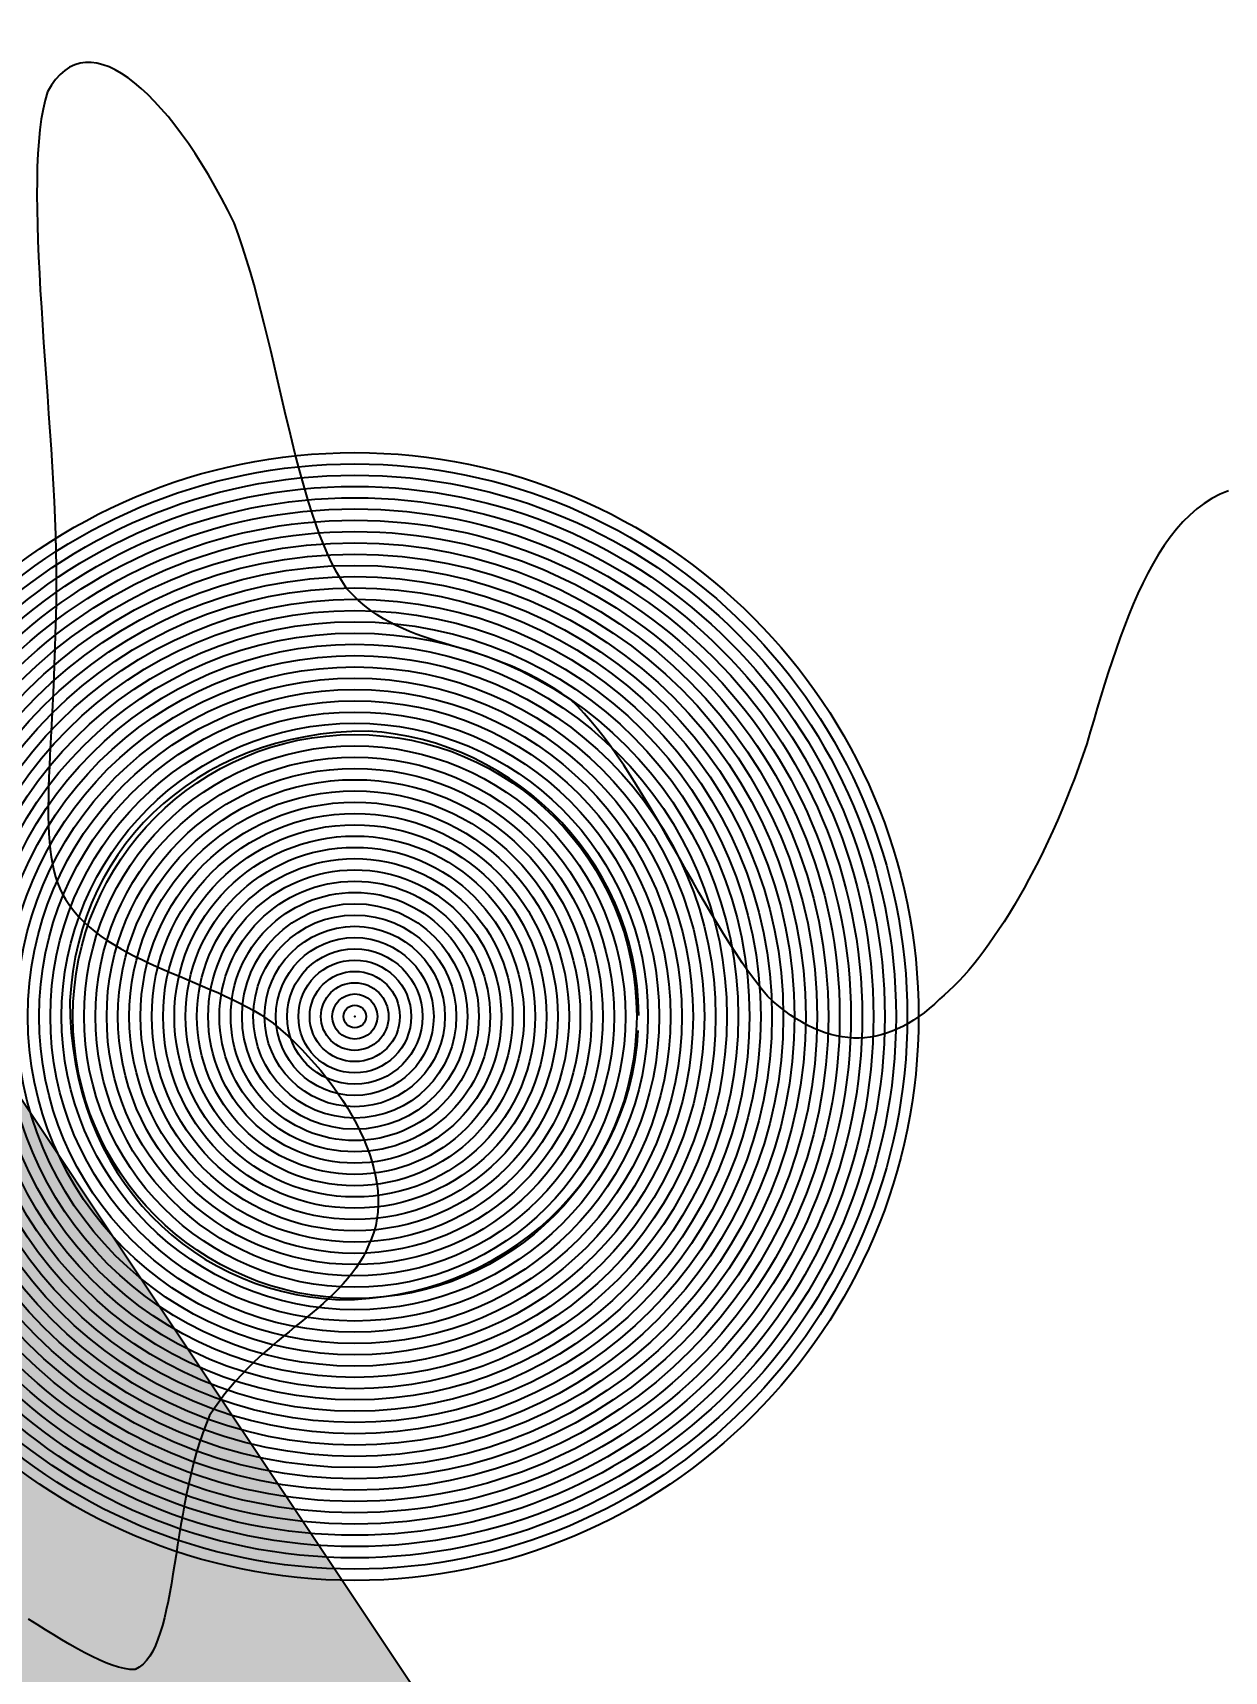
# Model space of a CAD drawing. Header units: metres. Extents: x 3 to 509016, y 4 to 6969473.
# Drawn here: x 507863.424 to 507863.952, y 6967227.756 to 6967228.482 of the extents above; entities that cross this region are included whole.
import ezdxf

# ---------------------------------------------------------------- set-up
doc = ezdxf.new("R2010")
doc.units = ezdxf.units.M
for name, color, linetype in [('C_TEXT_DIMS', 1, 'Continuous'), ('EWS_BATTER TOE', 252, 'Continuous'), ('HATCH_LANDSCAPE', 1, 'Continuous'), ('HATCH_PAVEMENT_CARPARK', 254, 'Continuous'), ('mga2020VEG_TREE', 252, 'Continuous'), ('XREF', 7, 'Continuous')]:
    doc.layers.add(name, color=color, linetype=linetype)
doc.styles.add('ISOCP', font='isocp.shx')
doc.dimstyles.new('ISOCP', dxfattribs={"dimtxt": 2.5, "dimasz": 3, "dimexe": 1.5, "dimexo": 5, "dimgap": 1.5, "dimtad": 1, "dimzin": 0, "dimdsep": 46, "dimtxsty": 'ISOCP', "dimcen": 1, "dimclrd": 256, "dimclre": 256, "dimclrt": 7, "dimadec": 0, "dimazin": 0, "dimtfac": 1, "dimtmove": 0, "dimatfit": 2, "dimfxl": 1, "dimtfill": 1, "dimtolj": 1, "dimtzin": 0, "dimlwd": -1, "dimlwe": -1, "dimarcsym": 0})

# ---------------------------------------------------------------- blocks, each defined once
blk = doc.blocks.new('XD_HATCH')
at = {"layer": 'HATCH_LANDSCAPE', "ltscale": 0.5}
h = blk.add_hatch(dxfattribs=at)
h.set_pattern_fill('GRASS', color=256, scale=0.05)
h.set_pattern_definition([(212.013854887, (0, 0), (-0.28538859865, -1.2375190291), [0.238125, -1.557926224]), (167.013854887, (0, 0), (-0.28538859868, -1.23751902925), [0.238125, -1.031875]), (257.013854887, (0, 0), (1.23751902925, -0.28538859868), [0.238125, -1.031875])])
edge = h.paths.add_edge_path()
edge.add_line((507834.6194, 6967286.60029), (507833.77448, 6967278.37658))
edge.add_line((507833.77448, 6967278.37658), (507834.4563, 6967266.57322))
edge.add_arc((507833.4405, 6967266.38823), 1.0325, -56.82691, 10.3208, ccw=False)
edge.add_line((507834.00546, 6967265.524), (507833.70273, 6967265.3348))
edge.add_line((507833.70273, 6967265.3348), (507831.85947, 6967265.88136))
edge.add_arc((507790.57731, 6967261.19654), 41.54714, 6.4744, 11.729958)
edge.add_arc((507652.92658, 6967269.56963), 178.33024, 0.0235882, 2.7176986)
edge.add_arc((507863.89425, 6967277.58849), 32.84091, 156.381778, 179.238156, ccw=False)
edge.add_line((507833.80425, 6967290.74589), (507834.868, 6967290.30366))
edge.add_line((507834.868, 6967290.30366), (507834.6194, 6967286.60029))
edge = h.paths.add_edge_path()
edge.add_line((507840.37583, 6967264.20314), (507839.01107, 6967268.62163))
edge.add_line((507839.01107, 6967268.62163), (507838.94853, 6967268.96335))
edge.add_line((507838.94853, 6967268.96335), (507838.9635, 6967269.46314))
edge.add_line((507838.9635, 6967269.46314), (507838.79861, 6967271.47071))
edge.add_line((507838.79861, 6967271.47071), (507838.54257, 6967271.98064))
edge.add_line((507838.54257, 6967271.98064), (507838.32765, 6967272.48903))
edge.add_line((507838.32765, 6967272.48903), (507838.18119, 6967272.99486))
edge.add_line((507838.18119, 6967272.99486), (507838.05335, 6967273.5))
edge.add_line((507838.05335, 6967273.5), (507837.43504, 6967274.53645))
edge.add_line((507837.43504, 6967274.53645), (507837.4424, 6967274.82982))
edge.add_line((507837.4424, 6967274.82982), (507837.523, 6967275.33344))
edge.add_line((507837.523, 6967275.33344), (507837.45112, 6967275.83097))
edge.add_line((507837.45112, 6967275.83097), (507837.40076, 6967276.32935))
edge.add_line((507837.40076, 6967276.32935), (507837.38579, 6967276.82915))
edge.add_line((507837.38579, 6967276.82915), (507837.37083, 6967277.32895))
edge.add_line((507837.37083, 6967277.32895), (507837.35587, 6967277.82875))
edge.add_line((507837.35587, 6967277.82875), (507837.28684, 6967278.32593))
edge.add_line((507837.28684, 6967278.32593), (507837.62008, 6967280.30392))
edge.add_line((507837.62008, 6967280.30392), (507837.72906, 6967281.29814))
edge.add_line((507837.72906, 6967281.29814), (507837.75731, 6967281.79763))
edge.add_line((507837.75731, 6967281.79763), (507837.76369, 6967283.30321))
edge.add_line((507837.76369, 6967283.30321), (507837.80036, 6967283.80193))
edge.add_line((507837.80036, 6967283.80193), (507837.90005, 6967284.29494))
edge.add_line((507837.90005, 6967284.29494), (507838.18921, 6967285.27282))
edge.add_line((507838.18921, 6967285.27282), (507838.27094, 6967285.76746))
edge.add_line((507838.27094, 6967285.76746), (507838.32663, 6967286.26446))
edge.add_line((507838.32663, 6967286.26446), (507837.05604, 6967286.29899))
edge.add_line((507837.05604, 6967286.29899), (507837.08353, 6967286.02404))
edge.add_line((507837.08353, 6967286.02404), (507836.28654, 6967278.30178))
edge.add_line((507836.28654, 6967278.30178), (507836.78769, 6967269.7623))
edge.add_line((507836.78769, 6967269.7623), (507836.99711, 6967265.97253))
edge.add_arc((507835.43718, 6967265.89747), 1.56173, -51.23638, 2.75475, ccw=False)
edge.add_line((507836.415, 6967264.67974), (507834.76246, 6967263.63863))
edge.add_line((507834.76246, 6967263.63863), (507834.41217, 6967261.65145))
edge.add_line((507834.41217, 6967261.65145), (507838.33687, 6967255.36964))
edge.add_arc((507838.63371, 6967255.55508), 0.35, 211.99385, 302.00036)
edge.add_line((507838.81919, 6967255.25826), (507843.10199, 6967257.93404))
edge.add_line((507843.10199, 6967257.93404), (507849.88525, 6967247.07687))
edge.add_line((507849.88525, 6967247.07687), (507845.67746, 6967244.44796))
edge.add_arc((507845.86291, 6967244.15113), 0.35, 121.996, 211.996)
edge.add_line((507845.56608, 6967243.96568), (507846.36087, 6967242.69355))
edge.add_arc((507846.6577, 6967242.879), 0.35, 211.996, 301.996)
edge.add_line((507846.84316, 6967242.58217), (507851.05094, 6967245.21108))
edge.add_line((507851.05094, 6967245.21108), (507857.8321, 6967234.35727))
edge.add_line((507857.8321, 6967234.35727), (507858.99884, 6967232.48981))
edge.add_line((507858.99884, 6967232.48981), (507868.4293, 6967217.39557))
edge.add_line((507868.4293, 6967217.39557), (507869.595, 6967215.52978))
edge.add_line((507869.595, 6967215.52978), (507879.02651, 6967200.43387))
edge.add_line((507879.02651, 6967200.43387), (507880.1922, 6967198.56808))
edge.add_line((507880.1922, 6967198.56808), (507889.62371, 6967183.47217))
edge.add_line((507889.62371, 6967183.47217), (507890.86549, 6967181.65159))
edge.add_line((507890.86549, 6967181.65159), (507890.7894, 6967181.60638))
edge.add_line((507890.7894, 6967181.60638), (507900.22091, 6967166.51046))
edge.add_line((507900.22091, 6967166.51046), (507895.93809, 6967163.83468))
edge.add_arc((507896.12353, 6967163.53784), 0.35, 121.99399, 211.996)
edge.add_line((507895.8267, 6967163.35239), (507896.6215, 6967162.08025))
edge.add_arc((507896.91832, 6967162.26571), 0.35, 211.99845, 301.996)
edge.add_line((507897.10377, 6967161.96888), (507901.3866, 6967164.64468))
edge.add_line((507901.3866, 6967164.64468), (507910.81812, 6967149.54874))
edge.add_line((507910.81812, 6967149.54874), (507906.54693, 6967146.88107))
edge.add_arc((507906.76493, 6967146.60279), 0.3535, 128.07344, 218.48853)
edge.add_line((507906.48823, 6967146.38279), (507907.80774, 6967145.09715))
edge.add_line((507907.80774, 6967145.09715), (507909.40192, 6967144.17382))
edge.add_line((507909.40192, 6967144.17382), (507911.18236, 6967145.03185))
edge.add_line((507911.18236, 6967145.03185), (507911.59377, 6967146.46623))
edge.add_line((507911.59377, 6967146.46623), (507913.31155, 6967147.53945))
edge.add_line((507913.31155, 6967147.53945), (507911.76068, 6967150.31452))
edge.add_line((507911.76068, 6967150.31452), (507911.35167, 6967151.13768))
edge.add_line((507911.35167, 6967151.13768), (507910.3123, 6967152.84656))
edge.add_line((507910.3123, 6967152.84656), (507910.02521, 6967153.25676))
edge.add_line((507910.02521, 6967153.25676), (507908.23859, 6967155.67791))
edge.add_line((507908.23859, 6967155.67791), (507906.81849, 6967157.73849))
edge.add_line((507906.81849, 6967157.73849), (507905.14674, 6967160.23141))
edge.add_line((507905.14674, 6967160.23141), (507902.66141, 6967164.57428))
edge.add_line((507902.66141, 6967164.57428), (507901.68853, 6967166.3247))
edge.add_line((507901.68853, 6967166.3247), (507890.3492, 6967184.59119))
edge.add_line((507890.3492, 6967184.59119), (507887.92377, 6967188.3817))
edge.add_line((507887.92377, 6967188.3817), (507882.26438, 6967197.22619))
edge.add_line((507882.26438, 6967197.22619), (507881.08529, 6967198.94919))
edge.add_line((507881.08529, 6967198.94919), (507875.21493, 6967208.14941))
edge.add_line((507875.21493, 6967208.14941), (507870.71842, 6967215.3627))
edge.add_line((507870.71842, 6967215.3627), (507864.58112, 6967226.26737))
edge.add_line((507864.58112, 6967226.26737), (507858.70445, 6967235.07916))
edge.add_line((507858.70445, 6967235.07916), (507856.24195, 6967238.74419))
edge.add_line((507856.24195, 6967238.74419), (507855.10223, 6967240.39038))
edge.add_line((507855.10223, 6967240.39038), (507854.8173, 6967240.80193))
edge.add_line((507854.8173, 6967240.80193), (507854.06181, 6967242.0986))
edge.add_line((507854.06181, 6967242.0986), (507852.57599, 6967244.70769))
edge.add_line((507852.57599, 6967244.70769), (507851.06597, 6967247.30165))
edge.add_line((507851.06597, 6967247.30165), (507849.53934, 6967249.88524))
edge.add_line((507849.53934, 6967249.88524), (507848.99486, 6967250.72419))
edge.add_line((507848.99486, 6967250.72419), (507848.72262, 6967251.14366))
edge.add_line((507848.72262, 6967251.14366), (507848.44012, 6967251.55673))
edge.add_line((507848.44012, 6967251.55673), (507847.86177, 6967252.37452))
edge.add_line((507847.86177, 6967252.37452), (507847.33559, 6967253.2249))
edge.add_line((507847.33559, 6967253.2249), (507845.79751, 6967255.80133))
edge.add_line((507845.79751, 6967255.80133), (507844.21859, 6967258.446))
edge.add_line((507844.21859, 6967258.446), (507842.85021, 6967261.02174))
edge.add_line((507842.85021, 6967261.02174), (507842.61122, 6967261.46139))
edge.add_line((507842.61122, 6967261.46139), (507842.04124, 6967262.28576))
edge.add_line((507842.04124, 6967262.28576), (507840.37583, 6967264.20314))
at = {"layer": 'HATCH_PAVEMENT_CARPARK'}
h = blk.add_hatch(color=256, dxfattribs=at)
h.dxf.hatch_style = 1
edge = h.paths.add_edge_path()
edge.add_spline(control_points=[(507831.60571, 6967265.21034), (507831.26533, 6967264.99767)], knot_values=[3.035082, 3.035082, 4.035082, 4.035082], weights=[1, 1], degree=1, periodic=0)
edge.add_spline(control_points=[(507831.26533, 6967264.99767), (507829.70131, 6967264.02052)], knot_values=[2.035082, 2.035082, 3.035082, 3.035082], weights=[1, 1], degree=1, periodic=0)
edge.add_spline(control_points=[(507829.70131, 6967264.02052), (507828.58605, 6967263.32373)], knot_values=[1.499683, 1.499683, 2.035082, 2.035082], weights=[1, 1], degree=1, periodic=0)
edge.add_line((507828.58605, 6967263.32373), (507826.30043, 6967261.89574))
edge.add_line((507826.30043, 6967261.89574), (507828.21088, 6967258.83791))
edge.add_line((507828.21088, 6967258.83791), (507832.61228, 6967251.7931))
edge.add_arc((507832.17082, 6967251.52522), 0.51638, -46.29213, 31.24958, ccw=False)
edge.add_line((507832.52763, 6967251.15194), (507828.29757, 6967248.50778))
edge.add_line((507828.29757, 6967248.50778), (507834.86784, 6967237.99152))
edge.add_line((507834.86784, 6967237.99152), (507839.0985, 6967240.63472))
edge.add_arc((507839.26569, 6967239.88845), 0.76477, 41.84369, 102.62771, ccw=False)
edge.add_line((507839.83542, 6967240.39863), (507840.6363, 6967239.117))
edge.add_arc((507839.98955, 6967239.01454), 0.65481, -54.84197, 9.00197, ccw=False)
edge.add_line((507840.36661, 6967238.47919), (507836.1925, 6967235.87131))
edge.add_line((507836.1925, 6967235.87131), (507842.86873, 6967225.18544))
edge.add_line((507842.86873, 6967225.18544), (507844.16055, 6967223.11777))
edge.add_line((507844.16055, 6967223.11777), (507853.46593, 6967208.22374))
edge.add_line((507853.46593, 6967208.22374), (507857.69764, 6967210.86526))
edge.add_arc((507857.87751, 6967210.38343), 0.5143, 32.65668, 110.47114, ccw=False)
edge.add_line((507858.31051, 6967210.66095), (507859.10529, 6967209.38883))
edge.add_line((507859.10529, 6967209.38883), (507864.70267, 6967212.88589))
edge.add_line((507864.70267, 6967212.88589), (507863.9079, 6967214.15799))
edge.add_arc((507864.33193, 6967214.42295), 0.5, 121.996, 211.99991, ccw=False)
edge.add_line((507864.067, 6967214.84699), (507868.22261, 6967217.4433))
edge.add_line((507868.22261, 6967217.4433), (507858.95006, 6967232.28479))
edge.add_line((507858.95006, 6967232.28479), (507854.79443, 6967229.68847))
edge.add_arc((507854.52803, 6967230.10611), 0.49537, 211.46211, 302.53218, ccw=False)
edge.add_line((507854.10549, 6967229.84756), (507853.31068, 6967231.11972))
edge.add_arc((507853.73367, 6967231.38489), 0.49923, 121.90385, 212.08405, ccw=False)
edge.add_line((507853.46982, 6967231.80871), (507857.62541, 6967234.405))
edge.add_line((507857.62541, 6967234.405), (507851.00216, 6967245.00607))
edge.add_line((507851.00216, 6967245.00607), (507846.92263, 6967242.45496))
edge.add_arc((507846.6577, 6967242.879), 0.5, 211.996, 301.996, ccw=False)
edge.add_line((507846.23366, 6967242.61407), (507845.43887, 6967243.8862))
edge.add_arc((507845.86291, 6967244.15113), 0.5, 121.996, 211.996, ccw=False)
edge.add_line((507845.59798, 6967244.57517), (507849.67751, 6967247.12628))
edge.add_line((507849.67751, 6967247.12628), (507843.05426, 6967257.72734))
edge.add_line((507843.05426, 6967257.72734), (507842.21978, 6967257.2017))
edge.add_line((507842.21978, 6967257.2017), (507838.89867, 6967255.13105))
edge.add_arc((507838.63371, 6967255.55507), 0.5, 211.99308, 301.99959, ccw=False)
edge.add_line((507838.20966, 6967255.29016), (507833.48478, 6967262.87438))
edge.add_line((507833.48478, 6967262.87438), (507831.8978, 6967265.39282))
edge.add_line((507831.8978, 6967265.39282), (507831.60571, 6967265.21034))
blk = doc.blocks.new('BAC V TREE')
for p, q in [((-0.1419, 0.7977), (-0.1844, 0.7889)), ((-0.0984, 0.8046), (-0.1419, 0.7977)), ((-0.054, 0.8095), (-0.0984, 0.8046)), ((-0.0086, 0.8125), (-0.054, 0.8095)), ((0.0377, 0.8134), (-0.0086, 0.8125)), ((0.077, 0.8104), (0.0377, 0.8134)), ((0.116, 0.8054), (0.077, 0.8104)), ((0.1545, 0.7984), (0.116, 0.8054)), ((0.1926, 0.7896), (0.1545, 0.7984)), ((-0.3055, 0.7517), (-0.3435, 0.7359)), ((-0.2662, 0.7659), (-0.3055, 0.7517)), ((-0.2258, 0.7783), (-0.2662, 0.7659)), ((-0.1844, 0.7889), (-0.2258, 0.7783)), ((0.2302, 0.7789), (0.1926, 0.7896)), ((0.2672, 0.7664), (0.2302, 0.7789)), ((0.3035, 0.7522), (0.2672, 0.7664)), ((0.3391, 0.7362), (0.3035, 0.7522)), ((-0.3804, 0.7183), (-0.4161, 0.6991)), ((-0.3435, 0.7359), (-0.3804, 0.7183)), ((0.3739, 0.7186), (0.3391, 0.7362)), ((0.4078, 0.6994), (0.3739, 0.7186)), ((-0.4836, 0.6561), (-0.5153, 0.6324)), ((-0.4505, 0.6784), (-0.4836, 0.6561)), ((-0.4161, 0.6991), (-0.4505, 0.6784)), ((0.4409, 0.6786), (0.4078, 0.6994)), ((0.4729, 0.6563), (0.4409, 0.6786)), ((0.5039, 0.6326), (0.4729, 0.6563)), ((-0.5153, 0.6324), (-0.5457, 0.6072)), ((0.5338, 0.6073), (0.5039, 0.6326)), ((0.5626, 0.5807), (0.5338, 0.6073)), ((-0.5746, 0.5806), (-0.6021, 0.5527)), ((-0.5457, 0.6072), (-0.5746, 0.5806)), ((0.59, 0.5528), (0.5626, 0.5807)), ((-0.6281, 0.5235), (-0.6525, 0.493)), ((-0.6021, 0.5527), (-0.6281, 0.5235)), ((0.6162, 0.5235), (0.59, 0.5528)), ((0.641, 0.493), (0.6162, 0.5235)), ((-0.6525, 0.493), (-0.6754, 0.4613)), ((0.6644, 0.4613), (0.641, 0.493)), ((-0.6966, 0.4284), (-0.7163, 0.3944)), ((-0.6754, 0.4613), (-0.6966, 0.4284)), ((0.6863, 0.4285), (0.6644, 0.4613)), ((0.7066, 0.3945), (0.6863, 0.4285)), ((-0.7163, 0.3944), (-0.7342, 0.3594)), ((0.7253, 0.3594), (0.7066, 0.3945)), ((-0.7342, 0.3594), (-0.7504, 0.3233)), ((0.7423, 0.3233), (0.7253, 0.3594)), ((-0.7648, 0.2862), (-0.7774, 0.2482)), ((-0.7504, 0.3233), (-0.7648, 0.2862)), ((0.7575, 0.2863), (0.7423, 0.3233)), ((0.7709, 0.2482), (0.7575, 0.2863)), ((-0.7774, 0.2482), (-0.7882, 0.2093)), ((0.7824, 0.2093), (0.7709, 0.2482)), ((-0.7882, 0.2093), (-0.7971, 0.1696)), ((0.792, 0.1696), (0.7824, 0.2093)), ((-0.7971, 0.1696), (-0.8041, 0.1291)), ((0.7996, 0.1291), (0.792, 0.1696)), ((-0.8041, 0.1291), (-0.8092, 0.0878)), ((0.805, 0.0878), (0.7996, 0.1291)), ((-0.8092, 0.0878), (-0.8123, 0.0457)), ((0.8084, 0.0457), (0.805, 0.0878)), ((-0.8123, 0.0457), (-0.8113, -0.0008)), ((0.8095, 0.0031), (0.8084, 0.0457)), ((-0.8113, -0.0008), (-0.8084, -0.0465)), ((-0.8084, -0.0465), (-0.8034, -0.0912)), ((0.805, -0.0816), (0.8084, -0.0396)), ((-0.8034, -0.0912), (-0.7965, -0.1349)), ((0.7995, -0.1229), (0.805, -0.0816)), ((-0.7965, -0.1349), (-0.7878, -0.1776)), ((0.7919, -0.1635), (0.7995, -0.1229)), ((-0.7878, -0.1776), (-0.7771, -0.2192)), ((0.7823, -0.2032), (0.7919, -0.1635)), ((-0.7771, -0.2192), (-0.7647, -0.2598)), ((0.7706, -0.2421), (0.7823, -0.2032)), ((-0.7647, -0.2598), (-0.7506, -0.2992)), ((0.7416, -0.3172), (0.757, -0.2801)), ((0.757, -0.2801), (0.7706, -0.2421)), ((-0.7506, -0.2992), (-0.7347, -0.3374)), ((0.7243, -0.3533), (0.7416, -0.3172)), ((-0.7347, -0.3374), (-0.7171, -0.3745)), ((0.7053, -0.3883), (0.7243, -0.3533)), ((-0.7171, -0.3745), (-0.698, -0.4103)), ((-0.698, -0.4103), (-0.6772, -0.4448)), ((0.6845, -0.4223), (0.7053, -0.3883)), ((-0.6772, -0.4448), (-0.655, -0.478)), ((0.6382, -0.4868), (0.6621, -0.4551)), ((0.6621, -0.4551), (0.6845, -0.4223)), ((-0.655, -0.478), (-0.6312, -0.5098)), ((-0.6312, -0.5098), (-0.606, -0.5403)), ((0.6126, -0.5173), (0.6382, -0.4868)), ((-0.606, -0.5403), (-0.5794, -0.5693)), ((0.5572, -0.5745), (0.5856, -0.5466)), ((0.5856, -0.5466), (0.6126, -0.5173)), ((-0.5794, -0.5693), (-0.5515, -0.5968)), ((-0.5515, -0.5968), (-0.5223, -0.6229)), ((0.4963, -0.6262), (0.5274, -0.6011)), ((0.5274, -0.6011), (0.5572, -0.5745)), ((-0.5223, -0.6229), (-0.4918, -0.6474)), ((-0.4918, -0.6474), (-0.4601, -0.6703)), ((0.4305, -0.6723), (0.464, -0.65)), ((0.464, -0.65), (0.4963, -0.6262)), ((-0.4601, -0.6703), (-0.4272, -0.6916)), ((-0.4272, -0.6916), (-0.3933, -0.7112)), ((0.36, -0.7122), (0.3958, -0.693)), ((0.3958, -0.693), (0.4305, -0.6723)), ((-0.3933, -0.7112), (-0.3582, -0.7292)), ((-0.3582, -0.7292), (-0.3221, -0.7454)), ((-0.3221, -0.7454), (-0.2851, -0.7598)), ((0.2468, -0.7598), (0.2855, -0.7456)), ((0.2855, -0.7456), (0.3232, -0.7297)), ((0.3232, -0.7297), (0.36, -0.7122)), ((-0.2851, -0.7598), (-0.2471, -0.7725)), ((-0.2471, -0.7725), (-0.2082, -0.7833)), ((-0.2082, -0.7833), (-0.1684, -0.7922)), ((-0.1684, -0.7922), (-0.1279, -0.7992)), ((0.0842, -0.7985), (0.1259, -0.7916)), ((0.1259, -0.7916), (0.167, -0.7828)), ((0.167, -0.7828), (0.2073, -0.7722)), ((0.2073, -0.7722), (0.2468, -0.7598)), ((-0.1279, -0.7992), (-0.0866, -0.8042)), ((-0.0866, -0.8042), (-0.0446, -0.8073)), ((-0.0446, -0.8073), (-0.0011, -0.8064)), ((-0.0011, -0.8064), (0.0418, -0.8034)), ((0.0418, -0.8034), (0.0842, -0.7985)), ((7.3737, -9.7117), (7.3598, -9.7209)), ((7.3882, -9.705), (7.3737, -9.7117)), ((7.4033, -9.7005), (7.3882, -9.705)), ((7.419, -9.6983), (7.4033, -9.7005)), ((7.4351, -9.6983), (7.419, -9.6983)), ((7.4517, -9.7005), (7.4351, -9.6983)), ((7.4687, -9.7048), (7.4517, -9.7005)), ((7.4861, -9.7112), (7.4687, -9.7048)), ((7.5039, -9.7196), (7.4861, -9.7112)), ((7.3339, -9.7466), (7.3221, -9.7632)), ((7.3465, -9.7325), (7.3339, -9.7466)), ((7.3598, -9.7209), (7.3465, -9.7325)), ((7.522, -9.7299), (7.5039, -9.7196)), ((7.5404, -9.7422), (7.522, -9.7299)), ((7.559, -9.7563), (7.5404, -9.7422)), ((7.5778, -9.7722), (7.559, -9.7563)), ((7.3039, -9.8056), (7.2979, -9.8315)), ((7.3109, -9.7823), (7.3039, -9.8056)), ((7.3221, -9.7632), (7.3109, -9.7823)), ((7.5968, -9.7899), (7.5778, -9.7722)), ((7.6159, -9.8092), (7.5968, -9.7899)), ((7.6351, -9.8302), (7.6159, -9.8092)), ((7.2979, -9.8315), (7.2929, -9.8599)), ((7.6544, -9.8528), (7.6351, -9.8302)), ((7.6737, -9.877), (7.6544, -9.8528)), ((7.2888, -9.8906), (7.2856, -9.9236)), ((7.2929, -9.8599), (7.2888, -9.8906)), ((7.693, -9.9026), (7.6737, -9.877)), ((7.7123, -9.9297), (7.693, -9.9026)), ((7.2856, -9.9236), (7.2832, -9.9587)), ((7.7314, -9.9581), (7.7123, -9.9297)), ((7.2816, -9.9958), (7.2807, -10.0347)), ((7.2832, -9.9587), (7.2816, -9.9958)), ((7.7505, -9.9879), (7.7314, -9.9581)), ((7.7694, -10.019), (7.7505, -9.9879)), ((7.2807, -10.0347), (7.2805, -10.0754)), ((7.7881, -10.0513), (7.7694, -10.019)), ((7.2805, -10.0754), (7.2809, -10.1176)), ((7.8066, -10.0848), (7.7881, -10.0513)), ((7.8248, -10.1194), (7.8066, -10.0848)), ((7.2809, -10.1176), (7.2818, -10.1613)), ((7.8427, -10.1551), (7.8248, -10.1194)), ((7.2818, -10.1613), (7.2833, -10.2062)), ((7.8551, -10.1894), (7.8427, -10.1551)), ((7.2833, -10.2062), (7.2852, -10.2524)), ((7.8669, -10.2243), (7.8551, -10.1894)), ((7.8782, -10.2598), (7.8669, -10.2243)), ((7.2852, -10.2524), (7.2875, -10.2996)), ((7.889, -10.2958), (7.8782, -10.2598)), ((7.2875, -10.2996), (7.2901, -10.3478)), ((7.8995, -10.3323), (7.889, -10.2958)), ((7.2901, -10.3478), (7.2931, -10.3967)), ((7.9096, -10.3692), (7.8995, -10.3323)), ((7.9193, -10.4064), (7.9096, -10.3692)), ((7.2931, -10.3967), (7.2963, -10.4463)), ((7.9288, -10.4438), (7.9193, -10.4064)), ((7.2963, -10.4463), (7.2996, -10.4965)), ((7.938, -10.4814), (7.9288, -10.4438)), ((7.2996, -10.4965), (7.3031, -10.547)), ((7.9471, -10.5191), (7.938, -10.4814)), ((7.3031, -10.547), (7.3067, -10.5978)), ((7.9559, -10.5567), (7.9471, -10.5191)), ((7.9647, -10.5944), (7.9559, -10.5567)), ((7.3067, -10.5978), (7.3103, -10.6487)), ((7.9733, -10.6319), (7.9647, -10.5944)), ((7.3103, -10.6487), (7.3138, -10.6996)), ((7.982, -10.6691), (7.9733, -10.6319)), ((7.9906, -10.7061), (7.982, -10.6691)), ((7.3138, -10.6996), (7.3173, -10.7504)), ((7.9993, -10.7428), (7.9906, -10.7061)), ((8.0081, -10.779), (7.9993, -10.7428)), ((7.3173, -10.7504), (7.3206, -10.801)), ((8.017, -10.8147), (8.0081, -10.779)), ((7.3206, -10.801), (7.3238, -10.8511)), ((8.0261, -10.8498), (8.017, -10.8147)), ((7.3238, -10.8511), (7.3267, -10.9007)), ((8.0354, -10.8842), (8.0261, -10.8498)), ((7.3267, -10.9007), (7.3293, -10.9497)), ((8.0449, -10.918), (8.0354, -10.8842)), ((8.0548, -10.9509), (8.0449, -10.918)), ((10.654, -10.9296), (10.631, -10.9416)), ((10.6781, -10.9197), (10.654, -10.9296)), ((7.3293, -10.9497), (7.3315, -10.9978)), ((8.065, -10.983), (8.0548, -10.9509)), ((10.5879, -10.9713), (10.5677, -10.9889)), ((10.609, -10.9555), (10.5879, -10.9713)), ((10.631, -10.9416), (10.609, -10.9555)), ((7.3315, -10.9978), (7.3333, -11.0451)), ((8.0756, -11.0141), (8.065, -10.983)), ((8.0866, -11.0442), (8.0756, -11.0141)), ((10.5483, -11.0082), (10.5298, -11.0291)), ((10.5677, -10.9889), (10.5483, -11.0082)), ((7.3333, -11.0451), (7.3347, -11.0913)), ((8.0981, -11.0731), (8.0866, -11.0442)), ((10.5121, -11.0514), (10.495, -11.0752)), ((10.5298, -11.0291), (10.5121, -11.0514)), ((7.3347, -11.0913), (7.3356, -11.1363)), ((8.1101, -11.101), (8.0981, -11.0731)), ((8.1226, -11.1275), (8.1101, -11.101)), ((10.4787, -11.1003), (10.4631, -11.1266)), ((10.495, -11.0752), (10.4787, -11.1003)), ((7.3356, -11.1363), (7.3354, -11.1859)), ((8.1357, -11.1528), (8.1226, -11.1275)), ((8.1495, -11.1766), (8.1357, -11.1528)), ((10.4481, -11.1541), (10.4337, -11.1826)), ((10.4631, -11.1266), (10.4481, -11.1541)), ((7.3354, -11.1859), (7.3349, -11.2341)), ((8.1639, -11.199), (8.1495, -11.1766)), ((8.1808, -11.2165), (8.1639, -11.199)), ((10.4337, -11.1826), (10.4199, -11.2121)), ((7.3349, -11.2341), (7.334, -11.2809)), ((8.1978, -11.2325), (8.1808, -11.2165)), ((8.2151, -11.2472), (8.1978, -11.2325)), ((8.2326, -11.2606), (8.2151, -11.2472)), ((10.4066, -11.2424), (10.3937, -11.2735)), ((10.4199, -11.2121), (10.4066, -11.2424)), ((7.334, -11.2809), (7.3329, -11.3261)), ((8.2503, -11.2729), (8.2326, -11.2606)), ((8.2683, -11.2841), (8.2503, -11.2729)), ((8.2865, -11.2944), (8.2683, -11.2841)), ((8.3049, -11.3038), (8.2865, -11.2944)), ((8.3236, -11.3124), (8.3049, -11.3038)), ((10.3937, -11.2735), (10.3813, -11.3053)), ((7.3329, -11.3261), (7.3315, -11.37)), ((8.3425, -11.3204), (8.3236, -11.3124)), ((8.3616, -11.3279), (8.3425, -11.3204)), ((8.381, -11.3349), (8.3616, -11.3279)), ((8.4007, -11.3415), (8.381, -11.3349)), ((8.4206, -11.3479), (8.4007, -11.3415)), ((8.4408, -11.3541), (8.4206, -11.3479)), ((10.3694, -11.3377), (10.3578, -11.3706)), ((10.3813, -11.3053), (10.3694, -11.3377)), ((7.3315, -11.37), (7.3299, -11.4125)), ((8.4612, -11.3603), (8.4408, -11.3541)), ((8.4819, -11.3666), (8.4612, -11.3603)), ((8.5029, -11.3729), (8.4819, -11.3666)), ((8.5242, -11.3796), (8.5029, -11.3729)), ((8.5457, -11.3865), (8.5242, -11.3796)), ((8.5675, -11.394), (8.5457, -11.3865)), ((8.5896, -11.4019), (8.5675, -11.394)), ((10.3578, -11.3706), (10.3465, -11.4039)), ((7.3299, -11.4125), (7.3282, -11.4536)), ((8.612, -11.4106), (8.5896, -11.4019)), ((8.6347, -11.4199), (8.612, -11.4106)), ((8.6577, -11.4301), (8.6347, -11.4199)), ((8.681, -11.4413), (8.6577, -11.4301)), ((8.7046, -11.4535), (8.681, -11.4413)), ((10.3355, -11.4375), (10.3248, -11.4713)), ((10.3465, -11.4039), (10.3355, -11.4375)), ((7.3282, -11.4536), (7.3264, -11.4934)), ((8.7284, -11.4669), (8.7046, -11.4535)), ((8.7527, -11.4815), (8.7284, -11.4669)), ((8.7772, -11.4974), (8.7527, -11.4815)), ((10.3248, -11.4713), (10.3143, -11.5052)), ((7.3245, -11.5318), (7.3227, -11.569)), ((7.3264, -11.4934), (7.3245, -11.5318)), ((8.802, -11.5148), (8.7772, -11.4974)), ((8.8216, -11.5337), (8.802, -11.5148)), ((8.8409, -11.5541), (8.8216, -11.5337)), ((10.3143, -11.5052), (10.304, -11.5393)), ((7.3227, -11.569), (7.3208, -11.6048)), ((8.8601, -11.5759), (8.8409, -11.5541)), ((8.8791, -11.5989), (8.8601, -11.5759)), ((10.2939, -11.5732), (10.2838, -11.607)), ((10.304, -11.5393), (10.2939, -11.5732)), ((7.3208, -11.6048), (7.3191, -11.6394)), ((8.898, -11.6231), (8.8791, -11.5989)), ((8.9167, -11.6484), (8.898, -11.6231)), ((10.2838, -11.607), (10.2739, -11.6406)), ((7.3175, -11.6727), (7.316, -11.7048)), ((7.3191, -11.6394), (7.3175, -11.6727)), ((8.9352, -11.6747), (8.9167, -11.6484)), ((8.9537, -11.7019), (8.9352, -11.6747)), ((10.2628, -11.6733), (10.2515, -11.7056)), ((10.2739, -11.6406), (10.2628, -11.6733)), ((7.316, -11.7048), (7.3148, -11.7357)), ((8.972, -11.7299), (8.9537, -11.7019)), ((10.2515, -11.7056), (10.2398, -11.7374)), ((7.3138, -11.7654), (7.3131, -11.794)), ((7.3148, -11.7357), (7.3138, -11.7654)), ((8.9902, -11.7586), (8.972, -11.7299)), ((9.0083, -11.7879), (8.9902, -11.7586)), ((10.2278, -11.7687), (10.2155, -11.7996)), ((10.2398, -11.7374), (10.2278, -11.7687)), ((7.3131, -11.794), (7.3128, -11.8214)), ((9.0263, -11.8178), (9.0083, -11.7879)), ((9.0442, -11.8481), (9.0263, -11.8178)), ((10.2155, -11.7996), (10.203, -11.83)), ((7.3128, -11.8214), (7.3129, -11.8477)), ((7.3129, -11.8477), (7.3135, -11.8729)), ((9.062, -11.8787), (9.0442, -11.8481)), ((10.1902, -11.8598), (10.1772, -11.8892)), ((10.203, -11.83), (10.1902, -11.8598)), ((7.3135, -11.8729), (7.3145, -11.897)), ((7.3145, -11.897), (7.3161, -11.9201)), ((9.0798, -11.9096), (9.062, -11.8787)), ((9.0975, -11.9406), (9.0798, -11.9096)), ((10.1772, -11.8892), (10.1639, -11.9179)), ((7.3161, -11.9201), (7.3182, -11.9421)), ((7.3182, -11.9421), (7.321, -11.9631)), ((9.1152, -11.9717), (9.0975, -11.9406)), ((10.1505, -11.9461), (10.1369, -11.9737)), ((10.1639, -11.9179), (10.1505, -11.9461)), ((7.321, -11.9631), (7.3244, -11.9832)), ((7.3244, -11.9832), (7.3286, -12.0022)), ((7.3286, -12.0022), (7.3335, -12.0203)), ((9.1328, -12.0028), (9.1152, -11.9717)), ((9.1505, -12.0337), (9.1328, -12.0028)), ((10.1231, -12.0006), (10.1092, -12.0269)), ((10.1369, -11.9737), (10.1231, -12.0006)), ((7.3335, -12.0203), (7.3393, -12.0375)), ((7.3393, -12.0375), (7.3458, -12.0537)), ((9.1681, -12.0644), (9.1505, -12.0337)), ((10.1092, -12.0269), (10.0952, -12.0526)), ((7.3458, -12.0537), (7.3533, -12.0691)), ((7.3533, -12.0691), (7.3618, -12.0836)), ((7.3618, -12.0836), (7.3731, -12.1009)), ((9.1857, -12.0947), (9.1681, -12.0644)), ((9.2032, -12.1247), (9.1857, -12.0947)), ((10.081, -12.0776), (10.0667, -12.1019)), ((10.0952, -12.0526), (10.081, -12.0776)), ((7.3731, -12.1009), (7.3856, -12.1174)), ((7.3856, -12.1174), (7.3992, -12.1331)), ((7.3992, -12.1331), (7.4138, -12.1481)), ((9.2209, -12.1541), (9.2032, -12.1247)), ((10.0524, -12.1254), (10.038, -12.1483)), ((10.0667, -12.1019), (10.0524, -12.1254)), ((7.4138, -12.1481), (7.4293, -12.1623)), ((7.4293, -12.1623), (7.4456, -12.1759)), ((7.4456, -12.1759), (7.4628, -12.1888)), ((7.4628, -12.1888), (7.4807, -12.2011)), ((9.2385, -12.183), (9.2209, -12.1541)), ((9.2561, -12.2111), (9.2385, -12.183)), ((10.0092, -12.1916), (9.9947, -12.2121)), ((10.0236, -12.1703), (10.0092, -12.1916)), ((10.038, -12.1483), (10.0236, -12.1703)), ((7.4807, -12.2011), (7.4993, -12.213)), ((7.4993, -12.213), (7.5186, -12.2243)), ((7.5186, -12.2243), (7.5384, -12.2353)), ((7.5384, -12.2353), (7.5586, -12.2458)), ((9.2738, -12.2385), (9.2561, -12.2111)), ((9.2916, -12.265), (9.2738, -12.2385)), ((9.9803, -12.2318), (9.9659, -12.2507)), ((9.9947, -12.2121), (9.9803, -12.2318)), ((7.5586, -12.2458), (7.5793, -12.256)), ((7.5793, -12.256), (7.6004, -12.2659)), ((7.6004, -12.2659), (7.6218, -12.2756)), ((7.6218, -12.2756), (7.6434, -12.2851)), ((7.6434, -12.2851), (7.6652, -12.2945)), ((9.3094, -12.2905), (9.2916, -12.265)), ((9.9516, -12.2687), (9.9373, -12.2858)), ((9.9659, -12.2507), (9.9516, -12.2687)), ((7.6652, -12.2945), (7.6871, -12.3037)), ((7.6871, -12.3037), (7.7091, -12.3129)), ((7.7091, -12.3129), (7.731, -12.3221)), ((7.731, -12.3221), (7.7529, -12.3314)), ((7.7529, -12.3314), (7.7747, -12.3408)), ((9.3273, -12.3149), (9.3094, -12.2905)), ((9.3452, -12.3382), (9.3273, -12.3149)), ((9.895, -12.3317), (9.8811, -12.3451)), ((9.909, -12.3173), (9.895, -12.3317)), ((9.9231, -12.302), (9.909, -12.3173)), ((9.9373, -12.2858), (9.9231, -12.302)), ((7.7747, -12.3408), (7.7962, -12.3502)), ((7.7962, -12.3502), (7.8175, -12.3599)), ((7.8175, -12.3599), (7.8385, -12.3699)), ((7.8385, -12.3699), (7.8591, -12.3801)), ((9.3633, -12.3602), (9.3452, -12.3382)), ((9.3798, -12.3752), (9.3633, -12.3602)), ((9.3963, -12.3891), (9.3798, -12.3752)), ((9.8539, -12.369), (9.8394, -12.3828)), ((9.8675, -12.3576), (9.8539, -12.369)), ((9.8811, -12.3451), (9.8675, -12.3576)), ((7.8591, -12.3801), (7.8792, -12.3906)), ((7.8792, -12.3906), (7.8988, -12.4015)), ((7.8988, -12.4015), (7.9178, -12.4129)), ((7.9178, -12.4129), (7.9362, -12.4247)), ((7.9362, -12.4247), (7.9539, -12.4371)), ((9.4128, -12.4021), (9.3963, -12.3891)), ((9.4293, -12.414), (9.4128, -12.4021)), ((9.4458, -12.4249), (9.4293, -12.414)), ((9.4622, -12.4349), (9.4458, -12.4249)), ((9.795, -12.4187), (9.78, -12.4288)), ((9.8099, -12.4076), (9.795, -12.4187)), ((9.8247, -12.3956), (9.8099, -12.4076)), ((9.8394, -12.3828), (9.8247, -12.3956)), ((7.9539, -12.4371), (7.9751, -12.4551)), ((7.9751, -12.4551), (7.9957, -12.4736)), ((9.4787, -12.4438), (9.4622, -12.4349)), ((9.4951, -12.4517), (9.4787, -12.4438)), ((9.5114, -12.4586), (9.4951, -12.4517)), ((9.5277, -12.4645), (9.5114, -12.4586)), ((9.544, -12.4695), (9.5277, -12.4645)), ((9.5602, -12.4735), (9.544, -12.4695)), ((9.6878, -12.4706), (9.6721, -12.4742)), ((9.7034, -12.4659), (9.6878, -12.4706)), ((9.7189, -12.4604), (9.7034, -12.4659)), ((9.7343, -12.4539), (9.7189, -12.4604)), ((9.7497, -12.4464), (9.7343, -12.4539)), ((9.7649, -12.4381), (9.7497, -12.4464)), ((9.78, -12.4288), (9.7649, -12.4381)), ((7.9957, -12.4736), (8.0158, -12.4926)), ((8.0158, -12.4926), (8.0353, -12.512)), ((8.0353, -12.512), (8.0541, -12.5319)), ((9.5764, -12.4765), (9.5602, -12.4735)), ((9.5925, -12.4785), (9.5764, -12.4765)), ((9.6086, -12.4796), (9.5925, -12.4785)), ((9.6246, -12.4797), (9.6086, -12.4796)), ((9.6405, -12.4788), (9.6246, -12.4797)), ((9.6563, -12.477), (9.6405, -12.4788)), ((9.6721, -12.4742), (9.6563, -12.477)), ((8.0541, -12.5319), (8.0723, -12.552)), ((8.0723, -12.552), (8.0897, -12.5726)), ((8.0897, -12.5726), (8.1065, -12.5934)), ((8.1065, -12.5934), (8.1225, -12.6144)), ((8.1225, -12.6144), (8.1378, -12.6357)), ((8.1378, -12.6357), (8.1522, -12.6572)), ((8.1522, -12.6572), (8.1658, -12.6788)), ((8.1658, -12.6788), (8.1786, -12.7005)), ((8.1786, -12.7005), (8.1904, -12.7222)), ((8.1904, -12.7222), (8.2013, -12.7441)), ((8.2013, -12.7441), (8.2113, -12.7659)), ((8.2113, -12.7659), (8.2203, -12.7876)), ((8.2203, -12.7876), (8.2283, -12.8094)), ((8.2283, -12.8094), (8.2352, -12.8309)), ((8.2352, -12.8309), (8.2411, -12.8524)), ((8.2411, -12.8524), (8.2459, -12.8736)), ((8.2459, -12.8736), (8.2496, -12.8947)), ((8.2496, -12.8947), (8.2521, -12.9155)), ((8.2521, -12.9155), (8.2534, -12.936)), ((8.2534, -12.936), (8.2535, -12.9561)), ((8.2524, -12.9759), (8.25, -12.9953)), ((8.2535, -12.9561), (8.2524, -12.9759)), ((8.2463, -13.0143), (8.2412, -13.0328)), ((8.25, -12.9953), (8.2463, -13.0143)), ((8.227, -13.0682), (8.2191, -13.0859)), ((8.2348, -13.0507), (8.227, -13.0682)), ((8.2412, -13.0328), (8.2348, -13.0507)), ((8.2004, -13.1195), (8.1898, -13.1354)), ((8.2102, -13.103), (8.2004, -13.1195)), ((8.2191, -13.0859), (8.2102, -13.103)), ((8.1663, -13.1659), (8.1536, -13.1805)), ((8.1784, -13.1509), (8.1663, -13.1659)), ((8.1898, -13.1354), (8.1784, -13.1509)), ((8.1261, -13.2087), (8.1116, -13.2225)), ((8.1401, -13.1947), (8.1261, -13.2087)), ((8.1536, -13.1805), (8.1401, -13.1947)), ((8.0654, -13.263), (8.0492, -13.2764)), ((8.0812, -13.2496), (8.0654, -13.263)), ((8.0966, -13.2361), (8.0812, -13.2496)), ((8.1116, -13.2225), (8.0966, -13.2361)), ((8.0161, -13.3034), (7.9993, -13.3171)), ((8.0328, -13.2898), (8.0161, -13.3034)), ((8.0492, -13.2764), (8.0328, -13.2898)), ((7.9653, -13.3452), (7.9482, -13.3597)), ((7.9823, -13.331), (7.9653, -13.3452)), ((7.9993, -13.3171), (7.9823, -13.331)), ((7.8973, -13.4057), (7.8806, -13.4221)), ((7.9142, -13.3899), (7.8973, -13.4057)), ((7.9312, -13.3746), (7.9142, -13.3899)), ((7.9482, -13.3597), (7.9312, -13.3746)), ((7.8642, -13.439), (7.848, -13.4566)), ((7.8806, -13.4221), (7.8642, -13.439)), ((7.8166, -13.494), (7.8015, -13.5138)), ((7.8321, -13.4749), (7.8166, -13.494)), ((7.848, -13.4566), (7.8321, -13.4749)), ((7.7869, -13.5346), (7.7728, -13.5562)), ((7.8015, -13.5138), (7.7869, -13.5346)), ((7.762, -13.5819), (7.7521, -13.6085)), ((7.7728, -13.5562), (7.762, -13.5819)), ((7.743, -13.6357), (7.7346, -13.6635)), ((7.7521, -13.6085), (7.743, -13.6357)), ((7.7346, -13.6635), (7.7269, -13.6918)), ((7.7197, -13.7205), (7.7132, -13.7496)), ((7.7269, -13.6918), (7.7197, -13.7205)), ((7.7071, -13.7788), (7.7014, -13.8081)), ((7.7132, -13.7496), (7.7071, -13.7788)), ((7.7014, -13.8081), (7.6961, -13.8375)), ((7.691, -13.8667), (7.6863, -13.8958)), ((7.6961, -13.8375), (7.691, -13.8667)), ((7.6863, -13.8958), (7.6816, -13.9246)), ((7.6772, -13.953), (7.6727, -13.9809)), ((7.6816, -13.9246), (7.6772, -13.953)), ((7.6683, -14.0082), (7.6638, -14.0348)), ((7.6727, -13.9809), (7.6683, -14.0082)), ((7.6638, -14.0348), (7.6592, -14.0607)), ((7.6544, -14.0856), (7.6493, -14.1096)), ((7.6592, -14.0607), (7.6544, -14.0856)), ((7.2811, -14.1516), (7.2566, -14.1363)), ((7.3051, -14.1665), (7.2811, -14.1516)), ((7.644, -14.1325), (7.6383, -14.1542)), ((7.6493, -14.1096), (7.644, -14.1325)), ((7.3287, -14.181), (7.3051, -14.1665)), ((7.3517, -14.195), (7.3287, -14.181)), ((7.3742, -14.2083), (7.3517, -14.195)), ((7.6255, -14.1937), (7.6183, -14.2112)), ((7.6321, -14.1746), (7.6255, -14.1937)), ((7.6383, -14.1542), (7.6321, -14.1746)), ((7.3961, -14.2208), (7.3742, -14.2083)), ((7.4173, -14.2324), (7.3961, -14.2208)), ((7.4379, -14.243), (7.4173, -14.2324)), ((7.4578, -14.2525), (7.4379, -14.243)), ((7.602, -14.2415), (7.5929, -14.2541)), ((7.6105, -14.2272), (7.602, -14.2415)), ((7.6183, -14.2112), (7.6105, -14.2272)), ((7.4769, -14.2608), (7.4578, -14.2525)), ((7.4953, -14.2678), (7.4769, -14.2608)), ((7.5129, -14.2733), (7.4953, -14.2678)), ((7.5296, -14.2772), (7.5129, -14.2733)), ((7.5454, -14.2795), (7.5296, -14.2772)), ((7.5603, -14.28), (7.5454, -14.2795)), ((7.572, -14.2734), (7.5603, -14.28)), ((7.5829, -14.2647), (7.572, -14.2734)), ((7.5929, -14.2541), (7.5829, -14.2647))]:
    blk.add_line(p, q)
blk = doc.blocks.new('BAC TRUNK FILLED')
for radius in [0.5, 0.49, 0.48, 0.47, 0.46, 0.45, 0.44, 0.43, 0.42, 0.41, 0.4, 0.39, 0.38, 0.37, 0.36, 0.35, 0.34, 0.33, 0.32, 0.31, 0.3, 0.29, 0.28, 0.27, 0.26, 0.25, 0.24, 0.23, 0.22, 0.21, 0.2, 0.19, 0.18, 0.17, 0.16, 0.15, 0.14, 0.13, 0.12, 0.11, 0.1, 0.09, 0.08, 0.07, 0.06, 0.05, 0.04, 0.03, 0.02, 0.01]:
    blk.add_circle((0, 0), radius)
blk = doc.blocks.new('XE_SURVEY')
at = {"layer": 'mga2020VEG_TREE'}
blk.add_point((507863.56708, 6967228.04599, 5.17736), dxfattribs=at)
blk.add_point((507863.56708, 6967228.04599, 5.17736), dxfattribs=at)
blk.add_point((507863.56708, 6967228.04599, 5.17736), dxfattribs=at)
blk.add_point((507863.56708, 6967228.04599, 5.17736), dxfattribs=at)
at = {"layer": 'mga2020VEG_TREE', "rotation": 0.001583333339407246}
for name, p, xscale, yscale, zscale in [('BAC V TREE', (507862.29446, 6967229.97627, 5.13008), 0.1554417355589352, 0.1554417355589352, 0.1554417355589352), ('BAC V TREE', (507863.56708, 6967228.04599, 5.17736), 0.1554417355589352, 0.1554417355589352, 0.1554417355589352), ('BAC TRUNK FILLED', (507863.56708, 6967228.04599, 5.17736), 0.49979336676, 0.49979336676, 0.49979336676)]:
    blk.add_blockref(name, p, dxfattribs=dict(at, xscale=xscale, yscale=yscale, zscale=zscale))
blk = doc.blocks.new('*D30')
at = {"layer": 'C_TEXT_DIMS', "linetype": 'Continuous', "transparency": 16777216}
for p, q in [((507854.00229, 6967228.95753), (507852.74162, 6967228.16935)), ((507853.31407, 6967227.81964), (507861.90208, 6967214.08333)), ((507863.23105, 6967214.2066), (507861.96578, 6967213.41555))]:
    blk.add_line(p, q, dxfattribs=at)
at = {"layer": 'C_TEXT_DIMS', "transparency": 16777216}
for points in [[(507853.39886, 6967227.87265), (507853.22928, 6967227.76662), (507852.99599, 6967228.32839)], [(507861.98687, 6967214.13635), (507861.81729, 6967214.03032), (507862.22016, 6967213.57458)]]:
    blk.add_solid(points, dxfattribs=at)
at = {"layer": 'C_TEXT_DIMS', "color": 7, "transparency": 16777216, "insert": (507857.14172, 6967220.65992), "char_height": 0.5, "attachment_point": 5, "rotation": 122.01385, "style": 'ISOCP', "bg_fill": 3, "box_fill_scale": 1.1, "bg_fill_color": 256, "bg_fill_true_color": 13158600, "bg_fill_transparency": 0}
blk.add_mtext('\\A1;7 CAR BAYS ', dxfattribs=at)
at = {"layer": 'C_TEXT_DIMS', "color": 7, "transparency": 16777216, "insert": (507858.14283, 6967221.28582), "char_height": 0.5, "attachment_point": 5, "rotation": 122.01385, "style": 'ISOCP', "bg_fill": 3, "box_fill_scale": 1.1, "bg_fill_color": 256, "bg_fill_true_color": 13158600, "bg_fill_transparency": 0}
blk.add_mtext('\\A1;@ 2.5m x 5.4m', dxfattribs=at)
blk = doc.blocks.new('XD_DESIGN_1')
at = {"layer": 'EWS_BATTER TOE'}
blk.add_polyline3d([(507860.41798, 6967232.5098, 5.00896), (507860.69552, 6967232.09364, 5.00525), (507860.97306, 6967231.67748, 5.00153), (507861.25061, 6967231.26132, 4.99781), (507861.52815, 6967230.84515, 4.99409), (507861.80569, 6967230.42899, 4.99037), (507862.08323, 6967230.01283, 4.98666), (507862.36078, 6967229.59667, 4.98294), (507862.63832, 6967229.1805, 4.97922), (507862.91586, 6967228.76434, 4.9755), (507863.19341, 6967228.34818, 4.97178), (507863.47095, 6967227.93202, 4.96807), (507863.74849, 6967227.51585, 4.96435), (507864.02603, 6967227.09969, 4.96063), (507864.30358, 6967226.68353, 4.95691), (507864.58112, 6967226.26737, 4.95319), (507864.85303, 6967225.84769, 4.95114), (507865.12304, 6967225.42682, 4.94964), (507865.39306, 6967225.00595, 4.94814), (507865.66398, 6967224.58565, 4.94637)], dxfattribs=at)
blk = doc.blocks.new('XD_DESIGN_2')
at = {"layer": 'EWS_BATTER TOE'}
blk.add_polyline3d([(507860.41798, 6967232.5098, 5.00896), (507860.69552, 6967232.09364, 5.00525), (507860.97306, 6967231.67748, 5.00153), (507861.25061, 6967231.26132, 4.99781), (507861.52815, 6967230.84515, 4.99409), (507861.80569, 6967230.42899, 4.99037), (507862.08323, 6967230.01283, 4.98666), (507862.36078, 6967229.59667, 4.98294), (507862.63832, 6967229.1805, 4.97922), (507862.91586, 6967228.76434, 4.9755), (507863.19341, 6967228.34818, 4.97178), (507863.47095, 6967227.93202, 4.96807), (507863.74849, 6967227.51585, 4.96435), (507864.02603, 6967227.09969, 4.96063), (507864.30358, 6967226.68353, 4.95691), (507864.58112, 6967226.26737, 4.95319), (507864.85303, 6967225.84769, 4.95114), (507865.12304, 6967225.42682, 4.94964), (507865.39306, 6967225.00595, 4.94814), (507865.66398, 6967224.58565, 4.94637)], dxfattribs=at)

msp = doc.modelspace()

# ---------------------------------------------------------------- block references
for name in ['XD_HATCH', 'XE_SURVEY']:
    msp.add_blockref(name, (0, 0))
at = {"layer": 'XREF'}
for name in ['XD_HATCH', 'XE_SURVEY']:
    msp.add_blockref(name, (0, 0), dxfattribs=at)

# ---------------------------------------------------------------- next in the draw order: dimensions: what is measured, and where the dimension line sits
at = {"layer": 'C_TEXT_DIMS'}
dim = msp.add_linear_dim(base=(507862.22016, 6967213.57458), p1=(507854.42625, 6967229.22259), p2=(507863.65501, 6967214.47166), angle=302.01385, text='7 CAR BAYS \\X@ 2.5m x 5.4m', dimstyle='ISOCP', override={"dimscale": 0, "dimexo": 2.5, "dimarcsym": 1}, dxfattribs=at)
dim.commit()
dim.dimension.update_dxf_attribs({"geometry": '*D30', "text_midpoint": (507857.60807, 6967220.95149), "dimtype": 128})

# ---------------------------------------------------------------- next in the draw order: block references
msp.add_blockref('XD_DESIGN_1', (0, 0))

# ---------------------------------------------------------------- next in the draw order: block references
at = {"layer": 'XREF'}
msp.add_blockref('XD_DESIGN_2', (0, 0), dxfattribs=at)

doc.saveas('drawing.dxf')
